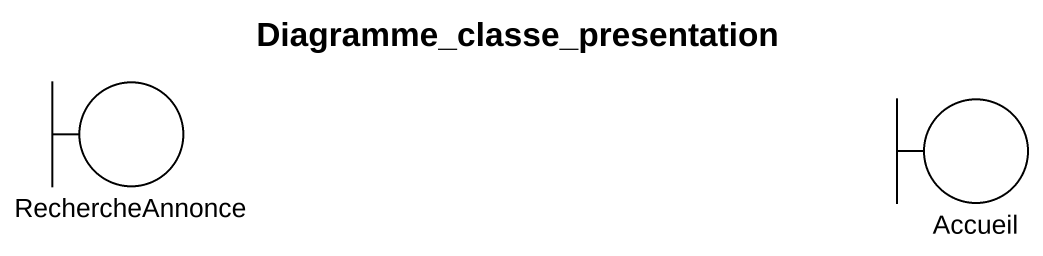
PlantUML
@startuml
title Diagramme_classe_presentation
boundary RechercheAnnonce
boundary Accueil
@enduml
